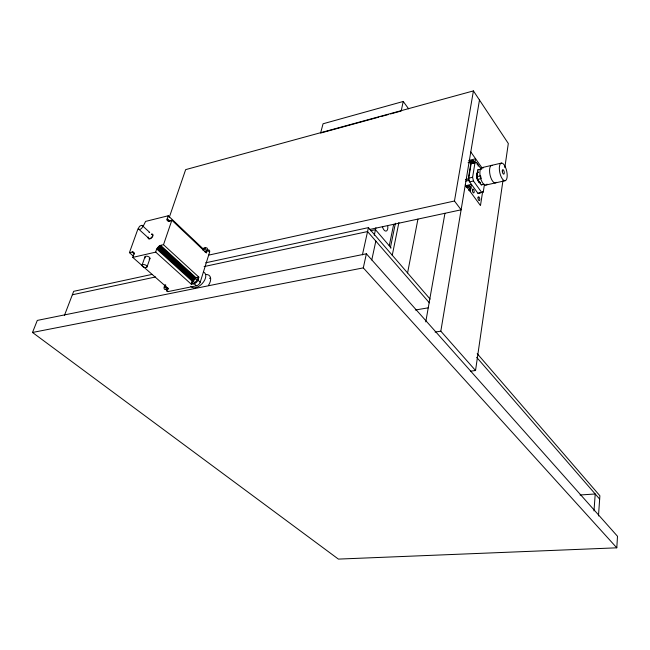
<?xml version="1.0" encoding="UTF-8"?>
<svg xmlns="http://www.w3.org/2000/svg" width="650" height="650" viewBox="0 0 650 650"><rect width="100%" height="100%" fill="white"/><g stroke="black" fill="none" stroke-linecap="round" stroke-linejoin="round"><path stroke-width="0.97" d="M616.801 547.82L617.5 536.274L366.381 253.793L37.294 320.418L32.5 332.467L338.398 559.097L616.801 547.82L363.301 267.873L366.381 253.793M598.471 515.962L599.893 495.779L477.198 353.632M593.986 510.924L595.221 493.984L580.06 494.991M470.632 371.166L475.54 370.516L502.946 180.643M504.831 167.586L508.308 143.479L473.419 90.903L185.656 169.626L169.187 217.653M482.633 191.709L480.472 205.554L465.294 184.827M481.772 192.514L473.46 181.001L469.617 181.878L468.764 178.157L471.169 163.654L472.68 163.28L471.664 161.842L471.055 161.988L468.244 178.961L468.585 180.448L477.953 193.359L483.259 192.059L484.453 184.348M484.12 184.226L481.244 184.876L477.344 179.433L476.726 176.711L477.823 169.869L478.928 169.577M470.259 191.612L471.445 184.389L465.506 185.737M473.46 181.001L472.607 177.271L475.621 158.811L468.788 160.444M475.54 370.516L440.822 331.175L479.473 100.027M369.964 229.409L461.118 209.812L454.464 201.004L473.419 90.903M425.758 321.888L444.933 213.346M407.591 272.902L417.934 219.115M392.243 255.304L398.921 222.471M390.317 248.056L395.419 223.218M389.261 245.757L393.673 224.356M371.776 259.959L375.83 241.101M374.254 235.292L375.895 227.727M378.844 117.13L320.596 133.055L323.058 123.776L403.244 101.473L401.172 111.028L390.496 113.945M362.408 254.873L368.428 227.622L205.668 262.803M166.416 290.542A3.616 2.064 -47.3 0 0 168.277 291.541L196.463 285.797A3.664 2.145 -46.7 0 0 200.208 282.222L209.576 252.208L207.342 250.079L206.432 252.98L171.86 220.228L168.342 221L167.343 220.553L167.074 219.416L168.244 215.759L202.702 248.438L205.465 247.812M155.732 252.127C156.284 248.154 159.315 244.749 163.507 244.733L198.851 277.127L197.917 280.126A3.672 2.137 -46.7 0 1 194.155 283.709L191.344 284.286L155.732 252.127L132.771 257.392L134.03 253.622L133.794 252.444L132.836 251.956L129.423 252.655L138.093 228.532M191.344 284.286C191.742 280.369 194.732 277.006 198.851 277.127M164.214 287.097L164.946 284.887M163.507 244.733L171.86 220.228M147.046 266.89A2.641 1.324 18.5 0 0 143.666 264.542A2.641 1.324 18.5 0 0 142.935 266.727A2.641 1.324 18.5 0 0 147.046 266.89L149.939 258.537M142.049 265.216L144.966 256.864M64.391 315.543L73.678 291.33L152.076 274.381M143.041 226.541L145.6 221.398L168.244 215.759M477.953 193.359L483.259 192.059M481.244 184.876L482.341 184.551M380.786 116.602L388.554 114.481M474.988 162.744L476.491 162.37L481.163 169M141.993 225.331L140.278 225.842A2.592 1.381 -46.2 0 0 138.612 228.938A2.592 1.381 -46.2 0 0 141.269 228.646A2.592 1.381 -46.2 0 0 142.472 225.599L141.993 225.331L149.703 232.391L149.037 232.391M468.106 162.695L471.664 161.842M471.169 163.654L476.491 162.37M482.121 167.594L501.483 163.069M477.823 169.869L481.796 168.911M468.764 178.157L472.607 177.271M476.726 176.711L480.569 175.825L481.195 178.555L477.344 179.433M465.441 179.603L468.244 178.961M465.782 181.09L468.585 180.448M485.712 185.088L505.091 180.732A9.019 3.526 77.8 0 0 505.367 167.009A9.019 3.526 77.8 0 0 499.33 167.968A9.019 3.526 77.8 0 0 505.091 180.732M208.577 255.158L454.464 201.004M370.508 230.75L375.473 229.686L391.162 247.975M72.353 294.783L155.561 276.965M204.108 266.565L367.559 231.562L429.406 302.859M32.5 332.467L363.301 267.873M415.309 310.001L428.244 307.832M435.102 332.069L440.822 331.175M168.277 291.541L165.945 289.494L168.675 288.941L132.771 257.392M129.423 252.655L133.226 256.011M132.836 251.956L134.355 253.297M132.161 252.021L134.444 254.036M157.146 248.284L192.636 280.491M156.78 249.088L192.294 281.287A3.672 2.137 -46.7 0 0 194.155 283.709L196.463 285.797M158.348 246.748L193.781 279.004M138.726 229.158L148.72 238.257M157.682 247.479L193.139 279.711M160.664 245.399L196.04 277.713A3.672 2.137 -46.7 0 1 197.909 280.126L200.208 282.222M159.892 245.668L195.284 277.973M159.104 246.131L194.513 278.411M167.237 218.684L170.178 221.463M167.074 219.416L169.276 221.496M167.107 220.057L168.577 221.439M476.629 357.281L599.658 499.102M368.428 227.622L430.113 299.073M403.244 101.473L408.631 108.826M470.787 151.954L482.154 168.082M205.904 274.479A10.782 6.321 -46.6 0 1 208.414 285.439M387.798 226.265A5.533 2.697 77.9 0 1 385.905 231.099A5.533 2.697 77.9 0 1 382.387 226.476M487.012 184.104A8.929 3.624 77.7 0 1 480.391 177.32A8.929 3.624 77.7 0 1 483.316 167.879M496.356 182.317A8.978 3.575 77.8 0 1 490.084 175.094A8.978 3.575 77.8 0 1 492.529 165.441M469.097 162.167A3.737 2.397 -36 0 1 473.289 160.639A3.737 2.397 -36 0 1 474.232 163.597M476.783 164.011A1.942 0.796 77.5 0 1 477.823 164.824M478.075 165.563A1.942 0.796 77.5 0 1 478.189 166.156M479.976 182.683A5.346 2.194 77.7 0 1 476.897 177.482A5.346 2.194 77.7 0 1 478.051 172.201A5.704 2.332 77.7 0 0 477.929 172.543M480.049 182.561A5.346 2.186 77.7 0 1 479.546 182.284M479.294 182.073A5.346 2.186 77.7 0 1 479.042 181.797M478.79 181.48A5.346 2.186 77.7 0 1 477.709 179.294M477.392 178.23A5.346 2.186 77.7 0 1 477.425 172.981M477.75 172.477A5.346 2.186 77.7 0 1 478.148 172.193M465.814 186.436A3.786 2.478 -36.6 0 1 470.064 186.266A3.786 2.478 -36.6 0 1 468.951 190.239M471.559 162.516A2.308 1.487 -36 0 1 473.761 163.459M466.976 187.777A2.34 1.536 -36.5 0 1 469.398 187.793A2.34 1.536 -36.5 0 1 468.886 190.093M469.56 162.817A3.729 2.397 -36 0 1 474.793 162.037M466.294 187.086A3.786 2.478 -36.5 0 1 469.771 186.379A3.786 2.478 -36.5 0 1 470.827 188.784M480.09 182.91A5.704 2.332 77.7 0 1 477.067 177.409A5.704 2.332 77.7 0 1 478.067 171.844M479.919 182.244A5.704 2.332 77.7 0 1 479.131 181.22M203.808 272.236A9.652 5.631 -46.6 0 1 202.199 283.587A9.652 5.631 -46.6 0 1 190.848 286.195M209.479 278.241A9.588 5.647 -46.7 0 1 210.689 278.606M207.699 249.941A3.599 2.072 -45.7 0 1 209.576 252.208M168.163 288.234A3.624 2.064 -47.3 0 1 164.32 289.031A3.624 2.064 -47.3 0 1 165.701 284.846M167.602 287.471A1.991 1.137 -47.3 0 1 165.596 288.015A1.991 1.137 -47.3 0 1 165.904 285.992M202.613 249.795A3.608 2.072 -45.7 0 1 206.976 248.032A3.608 2.072 -45.7 0 1 205.879 252.314M203.214 250.624A1.982 1.137 -45.7 0 1 205.888 249.234A1.982 1.137 -45.7 0 1 204.888 251.908M145.283 257.871A2.624 1.341 18.6 0 1 146.047 256.197A2.624 1.341 18.6 0 1 149.468 257.343A2.624 1.341 18.6 0 1 149.086 259.155M151.759 234.406A2.567 1.389 -46.2 0 1 152.417 236.218A2.567 1.389 -46.2 0 1 150.036 238.485A2.567 1.389 -46.2 0 1 148.549 237.461M151.434 234.049A3.079 1.666 -46.2 0 1 152.872 235.942A3.079 1.666 -46.2 0 1 149.719 238.94A3.079 1.666 -46.2 0 1 148.289 237.039M502.288 170.893A2.291 0.894 77.8 0 0 503.75 174.143A2.291 0.894 77.8 0 0 503.823 170.666A2.291 0.894 77.8 0 0 502.288 170.893M472.371 190.125A1.974 0.821 77.9 0 0 473.671 192.904A1.974 0.821 77.9 0 0 473.777 189.889A1.974 0.821 77.9 0 0 472.371 190.125M478.018 197.876A1.958 0.804 78.1 0 0 479.302 200.614A1.958 0.804 78.1 0 0 479.399 197.616A1.958 0.804 78.1 0 0 478.018 197.876M195 282.214A2.023 1.178 -46.7 0 0 196.56 279.313A2.023 1.178 -46.7 0 0 193.741 280.589A2.023 1.178 -46.7 0 0 195 282.214"/></g></svg>
